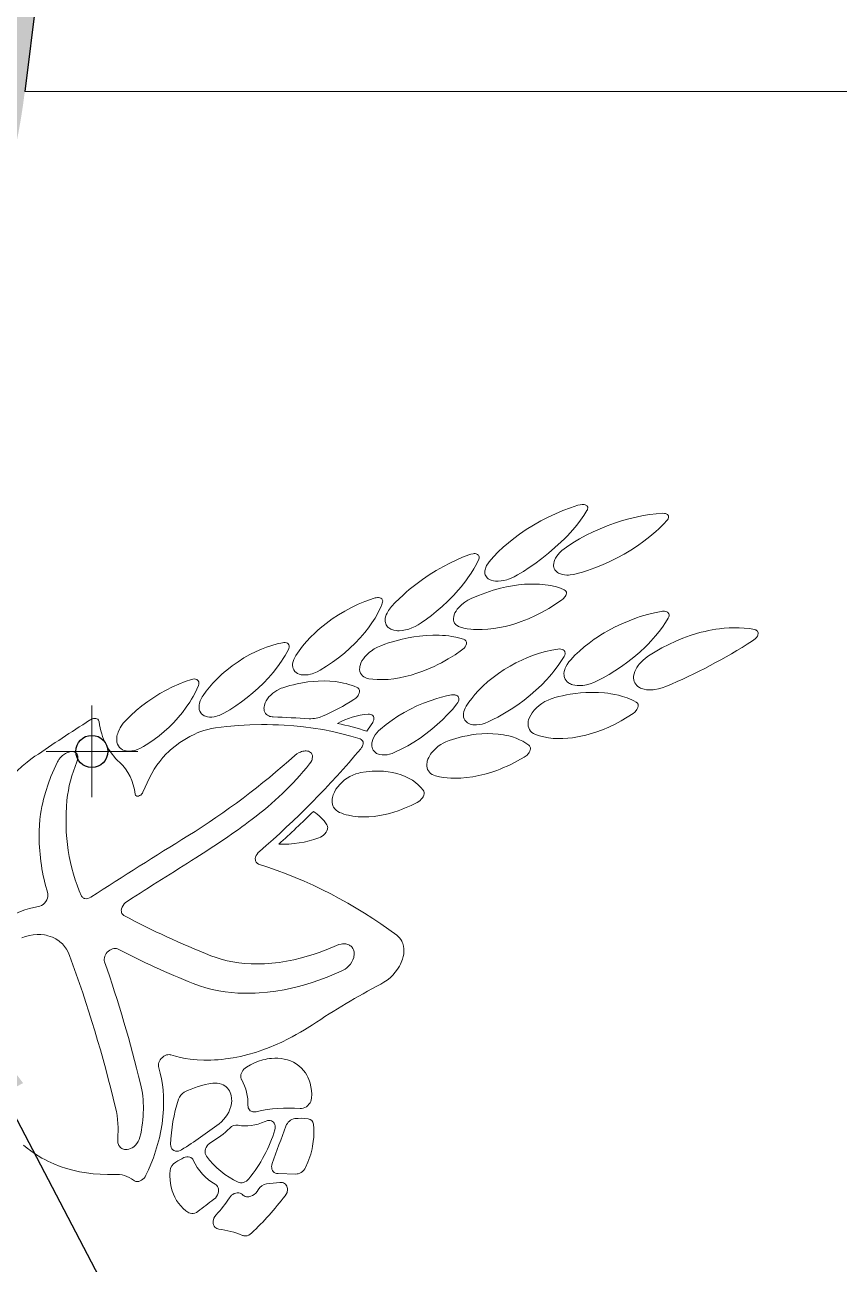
# Model space of a CAD drawing. Extents: x -180 to 858, y -94 to 522.
# Drawn here: x 293.26 to 311.02, y 191.28 to 218.33 of the extents above; entities that cross this region are included whole.
import ezdxf

# ---------------------------------------------------------------- set-up
doc = ezdxf.new("R2010")
doc.units = 0
doc.header["$LTSCALE"] = 7
doc.header["$MEASUREMENT"] = 0
doc.linetypes.add('CENTER2', pattern=[1.125, 0.75, -0.125, 0.125, -0.125])
doc.layers.get('0').update_dxf_attribs({"linetype": 'CONTINUOUS', "lineweight": 15})
for name, color, linetype, lineweight in [('1', 1, 'CENTER2', 15), ('3', 3, 'CONTINUOUS', 30), ('8', 250, 'CONTINUOUS', 15)]:
    doc.layers.add(name, color=color, linetype=linetype, lineweight=lineweight)
doc.styles.add('ITALICT', font='ITALICT.shx', dxfattribs={"width": 0.8, "height": 3})
doc.dimstyles.get("Standard").update_dxf_attribs({"dimtxt": 3, "dimasz": 3, "dimexe": 0.5, "dimexo": 0.5, "dimgap": 0.8, "dimtad": 1, "dimdsep": 46, "dimtxsty": 'ITALICT', "dimcen": 0.09, "dimazin": 2, "dimtfac": 1, "dimtmove": 0, "dimatfit": 3, "dimfxl": 1, "dimtolj": 1, "dimtzin": 0, "dimarcsym": 0})

msp = doc.modelspace()

# ---------------------------------------------------------------- hatches: boundary and pattern name
at = {"layer": '8'}
h = msp.add_hatch(dxfattribs=at)
h.set_pattern_fill('DOTS', color=256, scale=15)
edge = h.paths.add_edge_path()
edge.add_arc((200.0873, 158.6719), 80, 0.713621, 5.674838)
edge.add_line((279.6952, 166.5825), (278.8751, 174.8353))
edge.add_arc((338.5811, 180.7683), 60, 180, 185.674838, ccw=False)
edge.add_line((278.5811, 180.7683), (278.5811, 183.2683))
edge.add_arc((313.9889, 183.2683), 35.4078, 134.59211, 180, ccw=False)
edge.add_arc((279.1615, 218.5951), 14.2, 314.59211, 353.01513)
edge.add_line((293.2561, 216.8683), (299.9455, 271.4683))
edge.add_line((299.9455, 271.4683), (290.5106, 271.4683))
edge.add_arc((290.5106, 268.4683), 3, -6.98487, 90, ccw=False)
edge.add_line((293.4884, 268.1034), (287.3006, 217.5979))
edge.add_arc((279.1615, 218.5951), 8.2, 314.59211, 353.01513, ccw=False)
edge.add_arc((313.9889, 183.2683), 41.4078, 134.59211, 180)
edge.add_line((272.5811, 183.2683), (272.5811, 180.7683))
edge.add_arc((338.5811, 180.7683), 66, 180, 185.674838)
edge.add_line((272.9045, 174.242), (273.7246, 165.9892))
edge.add_arc((200.0873, 158.6719), 74, 0.713621, 5.674838, ccw=False)
edge.add_line((274.0815, 159.5935), (275.1792, 71.4672))
edge.add_arc((251.1811, 71.1683), 24, -7.18144, 0.71362, ccw=False)
edge.add_line((274.9928, 68.168), (272.8635, 51.2687))
edge.add_arc((308.5811, 46.7683), 36, 172.81856, 180)
edge.add_line((272.5811, 46.7683), (272.5811, 28.5536))
edge.add_line((272.5811, 28.5536), (277.283, 31.2683))
edge.add_arc((279.8811, 32.7683), 3, 102.61589, 210.00002, ccw=False)
edge.add_arc((317.6926, 42.7683), 39.1115, 180, 190.41795, ccw=False)
edge.add_line((278.5811, 42.7683), (278.5811, 46.7683))
edge.add_arc((308.5811, 46.7683), 30, 172.81856, 180, ccw=False)
edge.add_line((278.8164, 50.5186), (280.9457, 67.4179))
edge.add_arc((251.1811, 71.1683), 30, 352.81856, 360.71362)
edge.add_line((281.1787, 71.5419), (280.955, 89.5054))
edge.add_spline(control_points=[(280.955, 89.5054), (280.6085, 89.5489), (280.19, 89.6158), (279.7098, 89.5857), (279.4541, 89.5699)], knot_values=[1.1087943, 1.1087943, 1.1087943, 1.1087943, 1.6597334, 2.3260541, 2.3260541, 2.3260541, 2.3260541], degree=3, periodic=0)
edge.add_spline(control_points=[(279.4541, 89.5699), (278.933, 89.5377), (277.6799, 89.4633), (278.3579, 92.4753), (278.1687, 93.9777), (277.9127, 96.1116), (278.7934, 95.8714), (279.3774, 95.7298)], knot_values=[2.3260541, 2.3260541, 2.3260541, 2.3260541, 3.683983, 5.7897386, 8.8975835, 9.6671171, 11.0684498, 11.0684498, 11.0684498, 11.0684498], degree=3, periodic=0)
edge.add_spline(control_points=[(279.3774, 95.7298), (279.5328, 95.6921), (280.0877, 95.5619), (280.5627, 95.5572), (280.8792, 95.5924)], knot_values=[11.0684498, 11.0684498, 11.0684498, 11.0684498, 11.4413632, 12.3908823, 12.3908823, 12.3908823, 12.3908823], degree=3, periodic=0)
edge.add_line((280.8792, 95.5924), (280.0811, 159.6683))
h.paths.add_polyline_path([(276.0225, 115.5977), (279.2365, 115.6377), (279.1805, 120.1374), (275.9665, 120.0973)], flags=24)
h.paths.add_polyline_path([(297.9797, 259.8292), (299.0183, 269.5021), (294.544, 269.9825), (293.5054, 260.3096)], flags=24)
h.paths.add_polyline_path([(277.3374, 33.6102), (277.3374, 42.9959), (272.8374, 42.9959), (272.8374, 33.6102)], flags=25)

# ---------------------------------------------------------------- linework, layer by layer
at = {"layer": '1'}
for p, q in [((294.7188, 203.4683), (294.7188, 201.4683)), ((293.7188, 202.4683), (295.7188, 202.4683))]:
    msp.add_line(p, q, dxfattribs=at)
at = {"layer": '3'}
msp.add_line((300.6561, 277.2683), (293.2561, 216.8683), dxfattribs=at)
msp.add_circle((294.7188, 202.4683), 0.35, dxfattribs=at)
at = {"layer": '8'}
for p, q in [((313.2561, 216.8683), (293.2561, 216.8683)), ((295.8324, 201.5757), (295.9769, 201.8948)), ((299.1704, 193.2439), (298.7781, 193.2525))]:
    msp.add_line(p, q, dxfattribs=at)
for points in [[(303.3835, 206.6042), (303.479, 206.715), (303.5811, 206.8221), (303.6891, 206.9252), (303.8023, 207.0242), (303.9201, 207.1189), (304.042, 207.2092), (304.1169, 207.2613), (304.193, 207.3118), (304.3483, 207.4079), (304.5074, 207.4976), (304.6697, 207.5809), (304.8294, 207.6552), (304.9912, 207.7234), (305.1546, 207.7854), (305.3189, 207.8408)], [(305.3189, 207.8408), (305.3646, 207.8524), (305.4106, 207.8578), (305.434, 207.8578), (305.4562, 207.8555), (305.4751, 207.8512), (305.4923, 207.8447), (305.5103, 207.8335), (305.524, 207.8184), (305.532, 207.8001), (305.5338, 207.7877), (305.5334, 207.7746), (305.5304, 207.7597), (305.5249, 207.7446), (305.5158, 207.7271)], [(305.5158, 207.7271), (305.4475, 207.62), (305.373, 207.5141), (305.2925, 207.4098), (305.2067, 207.3071), (305.1484, 207.2415), (305.0882, 207.1768), (305.0227, 207.1094), (304.9553, 207.043), (304.819, 206.9168), (304.6766, 206.7949), (304.5288, 206.6773), (304.376, 206.5644), (304.2539, 206.4797), (304.1292, 206.398), (304.0023, 206.3194)], [(305.0697, 206.929), (305.2102, 207.0203), (305.3545, 207.106), (305.5019, 207.1861), (305.6519, 207.2605), (305.8044, 207.3291), (305.9586, 207.3918), (306.1144, 207.4487), (306.2712, 207.4996), (306.4289, 207.5443), (306.5871, 207.5826), (306.7455, 207.6145), (306.8865, 207.6371), (307.0269, 207.6541), (307.1664, 207.6651)], [(307.2539, 207.4995), (307.1984, 207.4403), (307.1408, 207.3821), (307.0808, 207.3247), (307.0191, 207.2684), (306.8909, 207.1596), (306.7566, 207.0555), (306.617, 206.9563), (306.4727, 206.8622), (306.3241, 206.7735), (306.1719, 206.6902), (306.0145, 206.6118), (305.8541, 206.5396), (305.6913, 206.4738), (305.5266, 206.4151), (305.4157, 206.3798), (305.3045, 206.348)], [(307.1664, 207.6651), (307.2069, 207.6642), (307.2264, 207.661), (307.2447, 207.6558), (307.2611, 207.6485), (307.2749, 207.6388), (307.2832, 207.6305), (307.2897, 207.6208), (307.2943, 207.6103), (307.2969, 207.599), (307.2975, 207.5868), (307.2959, 207.574), (307.2871, 207.5479), (307.2724, 207.5225), (307.2539, 207.4995)], [(301.2546, 205.6295), (301.335, 205.7158), (301.4186, 205.7998), (301.5052, 205.8816), (301.572, 205.9413), (301.6402, 205.9996), (301.7809, 206.1122), (301.9263, 206.219), (302.0761, 206.3199), (302.2295, 206.4149), (302.3862, 206.5039), (302.5225, 206.5752), (302.6608, 206.642), (302.8006, 206.7043), (302.9414, 206.7618)], [(302.9414, 206.7618), (302.9868, 206.7764), (303.0327, 206.7843), (303.0559, 206.7855), (303.0782, 206.7844), (303.0976, 206.7812), (303.1156, 206.7757), (303.1283, 206.7696), (303.1397, 206.7619), (303.1524, 206.749), (303.1612, 206.7338), (303.1657, 206.7168), (303.1663, 206.7034), (303.1647, 206.6894), (303.1557, 206.661)], [(305.3045, 206.348), (305.2282, 206.3308), (305.1521, 206.3205), (305.1146, 206.3182), (305.0776, 206.318), (305.0295, 206.3212), (304.9835, 206.3286), (304.9402, 206.3406), (304.8965, 206.3594), (304.8767, 206.371), (304.8584, 206.3842), (304.8344, 206.4068), (304.8149, 206.4325), (304.8003, 206.4612), (304.791, 206.4923), (304.788, 206.5119), (304.7869, 206.532), (304.7904, 206.5733), (304.8008, 206.6155), (304.8175, 206.6576), (304.8308, 206.6837), (304.8461, 206.7094), (304.8819, 206.7593), (304.9235, 206.8068), (304.9699, 206.8515), (305.0183, 206.8917), (305.0697, 206.929)], [(303.1557, 206.661), (303.1065, 206.5584), (303.0507, 206.4564), (302.9889, 206.3552), (302.9215, 206.2552), (302.8745, 206.1904), (302.8254, 206.1262), (302.7726, 206.0607), (302.7177, 205.9959), (302.6045, 205.8712), (302.4848, 205.7502), (302.3592, 205.6333), (302.2282, 205.5206), (302.1223, 205.4354), (302.0137, 205.3531), (301.9026, 205.2737)], [(304.0023, 206.3194), (303.9258, 206.2777), (303.8464, 206.2427), (303.8059, 206.2279), (303.7652, 206.2151), (303.7038, 206.1997), (303.6426, 206.1893), (303.5825, 206.1844), (303.5243, 206.1855), (303.4754, 206.192), (303.4297, 206.204), (303.4083, 206.2121), (303.3882, 206.2218), (303.3636, 206.2371), (303.3418, 206.2551), (303.3234, 206.2757), (303.3095, 206.297), (303.2991, 206.3201), (303.2922, 206.3449), (303.2893, 206.3644), (303.2885, 206.3845), (303.2899, 206.4077), (303.2937, 206.4314), (303.3001, 206.4561), (303.3088, 206.4809), (303.3286, 206.5233), (303.3537, 206.5644), (303.3835, 206.6042)], [(302.9922, 205.8045), (303.1504, 205.8725), (303.3105, 205.933), (303.4719, 205.9857), (303.553, 206.0091), (303.6341, 206.0304), (303.7641, 206.0602), (303.894, 206.0845), (304.0233, 206.103), (304.1518, 206.1156), (304.279, 206.122), (304.4115, 206.1216), (304.4779, 206.1185), (304.5437, 206.1134), (304.6064, 206.1065), (304.6682, 206.0975), (304.7607, 206.0799), (304.8504, 206.0572), (304.937, 206.0293), (305.0198, 205.9962)], [(305.0198, 205.9962), (305.0409, 205.9835), (305.0572, 205.9658), (305.0667, 205.9444), (305.0689, 205.9202), (305.0641, 205.8942), (305.0534, 205.8682), (305.0423, 205.8496), (305.0292, 205.8318), (305.0121, 205.8126), (304.993, 205.7946), (304.9666, 205.7738)], [(299.1678, 204.5626), (299.2387, 204.666), (299.3158, 204.7667), (299.3985, 204.8646), (299.4864, 204.9592), (299.5788, 205.0504), (299.6387, 205.1055), (299.7002, 205.1592), (299.7631, 205.2114), (299.8274, 205.2622), (299.9594, 205.3588), (300.0957, 205.4488), (300.2362, 205.5326), (300.3802, 205.6095), (300.5267, 205.6793), (300.675, 205.7417), (300.7733, 205.7786), (300.872, 205.8121)], [(301.0533, 205.7016), (301.032, 205.6472), (301.0084, 205.593), (300.9553, 205.4848), (300.8946, 205.3776), (300.827, 205.2718), (300.7531, 205.1678), (300.6734, 205.066), (300.6231, 205.006), (300.571, 204.947), (300.4618, 204.832), (300.3466, 204.7212), (300.2259, 204.6149), (300.1001, 204.5134), (299.9698, 204.417), (299.8358, 204.3262), (299.6986, 204.2415)], [(300.872, 205.8121), (300.8968, 205.819), (300.9217, 205.8237), (300.9455, 205.8259), (300.9684, 205.8256), (300.9959, 205.8211), (301.0208, 205.8113), (301.0409, 205.7964), (301.0484, 205.7874), (301.0585, 205.7659), (301.0609, 205.7539), (301.0603, 205.7282), (301.0533, 205.7016)], [(301.9026, 205.2737), (301.8376, 205.2321), (301.7699, 205.1955), (301.7002, 205.1641), (301.6293, 205.1386), (301.5579, 205.1193), (301.4869, 205.107), (301.4194, 205.1023), (301.3864, 205.1028), (301.3543, 205.1054), (301.3045, 205.1142), (301.2583, 205.1288), (301.2362, 205.1388), (301.2155, 205.1505), (301.1977, 205.1627), (301.1813, 205.1764), (301.167, 205.1909), (301.1544, 205.2067), (301.1402, 205.2295), (301.1291, 205.2541), (301.1213, 205.2804), (301.1177, 205.301), (301.1159, 205.3223), (301.118, 205.3664), (301.1255, 205.4059), (301.1381, 205.4458), (301.1553, 205.4856), (301.1709, 205.5152), (301.1886, 205.5443), (301.2296, 205.6004), (301.2546, 205.6295)], [(302.755, 205.18), (302.7163, 205.1941), (302.6818, 205.2135), (302.6526, 205.2381), (302.6402, 205.2523), (302.6296, 205.2677), (302.6207, 205.2841), (302.6137, 205.3015), (302.6057, 205.336), (302.6043, 205.3729), (302.6093, 205.4118), (302.6205, 205.4512), (302.638, 205.4923), (302.6608, 205.5326), (302.688, 205.5715), (302.7109, 205.5996), (302.7358, 205.6266), (302.7901, 205.6773), (302.8534, 205.7257), (302.9212, 205.7683), (302.9922, 205.8045)], [(304.9666, 205.7738), (304.829, 205.6791), (304.6866, 205.5905), (304.5403, 205.5083), (304.3904, 205.4327), (304.2378, 205.3642), (304.1605, 205.3328), (304.0828, 205.3033), (303.9655, 205.2628), (303.8475, 205.227), (303.7292, 205.1962), (303.6109, 205.1706), (303.4822, 205.1489), (303.3545, 205.1342), (303.2282, 205.1268), (303.1649, 205.1261), (303.1023, 205.1274), (303.0424, 205.1307), (302.9834, 205.136), (302.9051, 205.1467), (302.8288, 205.1612), (302.755, 205.18)], [(305.1609, 204.4694), (305.2546, 204.5664), (305.3534, 204.6595), (305.4568, 204.7487), (305.5644, 204.8338), (305.6758, 204.9148), (305.7466, 204.963), (305.8188, 205.0095), (305.8928, 205.0549), (305.9679, 205.0985), (306.12, 205.1801), (306.2754, 205.2546), (306.4337, 205.3219), (306.5945, 205.3819), (306.6765, 205.4093), (306.7589, 205.4348), (306.8398, 205.4577), (306.9208, 205.4785), (307.0288, 205.5031), (307.1369, 205.524)], [(307.2881, 205.3781), (307.2278, 205.2786), (307.1617, 205.1807), (307.0902, 205.0846), (307.0139, 204.9903), (306.962, 204.9303), (306.9084, 204.8712), (306.8497, 204.8097), (306.7893, 204.7493), (306.6669, 204.6351), (306.5387, 204.5254), (306.4052, 204.4204), (306.2668, 204.3204), (306.1241, 204.2255), (305.9979, 204.1481), (305.869, 204.0748), (305.7378, 204.006)], [(307.1369, 205.524), (307.1622, 205.5274), (307.1874, 205.5285), (307.2108, 205.5272), (307.233, 205.5233), (307.2594, 205.514), (307.2712, 205.5073), (307.2816, 205.4994), (307.2906, 205.4902), (307.2976, 205.4798), (307.3027, 205.4684), (307.3059, 205.456), (307.3071, 205.443), (307.3064, 205.4297), (307.2998, 205.403), (307.2881, 205.3781)], [(306.8595, 204.5524), (307.0021, 204.6431), (307.1489, 204.7274), (307.2992, 204.805), (307.4527, 204.8759), (307.6087, 204.9399), (307.7668, 204.9967), (307.9266, 205.0461), (308.0084, 205.0683), (308.0905, 205.0885), (308.1698, 205.1059), (308.2492, 205.1214), (308.3276, 205.1347), (308.406, 205.146), (308.5104, 205.1577), (308.6144, 205.1654), (308.7177, 205.1691), (308.8329, 205.1681), (308.9465, 205.1615), (309.058, 205.1488), (309.167, 205.1297)], [(309.167, 205.1297), (309.1832, 205.1254), (309.1986, 205.1193), (309.2171, 205.1081), (309.232, 205.0938), (309.2422, 205.0769), (309.2476, 205.0582), (309.2483, 205.0379), (309.2446, 205.017), (309.2392, 205.0008), (309.2318, 204.9849), (309.2121, 204.9548), (309.1874, 204.927), (309.1585, 204.9015), (309.1266, 204.8789)], [(297.1453, 203.6912), (297.2112, 203.7819), (297.2815, 203.8702), (297.3562, 203.9559), (297.4348, 204.0389), (297.4886, 204.092), (297.544, 204.1438), (297.6018, 204.1951), (297.661, 204.2449), (297.7818, 204.3389), (297.9069, 204.4265), (298.0356, 204.5073), (298.1671, 204.581), (298.3011, 204.6475), (298.4146, 204.6973), (298.5292, 204.7416), (298.6444, 204.7803), (298.7597, 204.8131), (298.8747, 204.8398)], [(298.8747, 204.8398), (298.905, 204.844), (298.9342, 204.8438), (298.9611, 204.8386), (298.9836, 204.8288), (299.0021, 204.8137), (299.015, 204.7941), (299.0216, 204.7708), (299.0215, 204.7446), (299.0152, 204.7172), (299.0036, 204.6902)], [(301.0206, 204.7753), (301.1051, 204.806), (301.19, 204.8346), (301.2741, 204.8609), (301.3583, 204.8851), (301.4858, 204.9177), (301.6133, 204.9455), (301.7405, 204.9683), (301.8674, 204.986), (302.0114, 204.9995), (302.154, 205.0059), (302.2946, 205.0048), (302.3644, 205.0012), (302.4333, 204.9957), (302.5008, 204.9882), (302.5673, 204.9787), (302.655, 204.9626), (302.7408, 204.9427), (302.8243, 204.9188)], [(302.8243, 204.9188), (302.8496, 204.9073), (302.8608, 204.8992), (302.8703, 204.8895), (302.8778, 204.879), (302.8834, 204.8675), (302.8869, 204.8548), (302.8885, 204.8413), (302.888, 204.8272), (302.8856, 204.8128), (302.875, 204.7821), (302.8582, 204.7525), (302.8366, 204.7249), (302.8105, 204.6988), (302.7813, 204.6754)], [(299.0036, 204.6902), (298.9693, 204.6265), (298.9329, 204.5632), (298.8935, 204.4993), (298.8521, 204.4358), (298.7643, 204.312), (298.6692, 204.1911), (298.5677, 204.0735), (298.4603, 203.9597), (298.3476, 203.85), (298.2301, 203.7447), (298.1083, 203.6442), (297.985, 203.5505), (297.8581, 203.4619), (297.7284, 203.3788), (297.5963, 203.3018)], [(299.6986, 204.2415), (299.6298, 204.2049), (299.5588, 204.1753), (299.5229, 204.1633), (299.4868, 204.1534), (299.4331, 204.1426), (299.3802, 204.137), (299.329, 204.1371), (299.2802, 204.1432), (299.2404, 204.1538), (299.2039, 204.1694), (299.1716, 204.1901), (299.1443, 204.2156), (299.1226, 204.2458), (299.1086, 204.276), (299.0998, 204.3088), (299.0961, 204.3439), (299.0976, 204.3807), (299.1062, 204.4275), (299.1217, 204.4745), (299.1422, 204.5191), (299.1678, 204.5626)], [(300.7598, 204.0546), (300.7337, 204.0598), (300.7085, 204.0669), (300.6767, 204.0796), (300.6478, 204.0958), (300.6223, 204.1154), (300.5962, 204.1442), (300.5764, 204.1774), (300.5637, 204.2145), (300.558, 204.2546), (300.5594, 204.2968), (300.5631, 204.3209), (300.5688, 204.3452), (300.5857, 204.3941), (300.6095, 204.4424), (300.6392, 204.4893), (300.6712, 204.5311), (300.7068, 204.5709), (300.7456, 204.6083), (300.7765, 204.6348), (300.8087, 204.6598), (300.8763, 204.7051), (300.9473, 204.7438), (301.0206, 204.7753)], [(302.7813, 204.6754), (302.6389, 204.5777), (302.492, 204.4864), (302.4166, 204.4431), (302.3402, 204.4015), (302.2641, 204.3623), (302.1873, 204.325), (302.0622, 204.269), (301.9357, 204.2182), (301.8082, 204.1729), (301.6801, 204.1334), (301.5517, 204.1), (301.4273, 204.0738), (301.3032, 204.054), (301.18, 204.0409), (301.0586, 204.0349), (300.9395, 204.0364), (300.8485, 204.043), (300.7598, 204.0546)], [(302.8823, 203.4529), (302.9408, 203.5404), (303.0042, 203.6258), (303.0722, 203.7089), (303.1446, 203.7894), (303.1949, 203.8417), (303.2469, 203.8927), (303.3555, 203.991), (303.4695, 204.084), (303.5883, 204.1716), (303.7113, 204.2535), (303.8378, 204.3296), (303.9676, 204.3997), (304.0937, 204.4609), (304.222, 204.5163), (304.3519, 204.5659), (304.4831, 204.6094), (304.6152, 204.6466), (304.7478, 204.6772), (304.8805, 204.7009)], [(305.0179, 204.5429), (304.9641, 204.4548), (304.9061, 204.3679), (304.8442, 204.2823), (304.7965, 204.2205), (304.7469, 204.1596), (304.6931, 204.0966), (304.6374, 204.0346), (304.5235, 203.9166), (304.4035, 203.8027), (304.2779, 203.6933), (304.1473, 203.5887), (304.009, 203.487), (303.8665, 203.3909), (303.7199, 203.3004), (303.5697, 203.216), (303.4662, 203.1625), (303.3615, 203.112)], [(304.8805, 204.7009), (304.9128, 204.7039), (304.9444, 204.7025), (304.9736, 204.6963), (304.9983, 204.6852), (305.0187, 204.6686), (305.0266, 204.6585), (305.0327, 204.6474), (305.0368, 204.6355), (305.039, 204.6229), (305.038, 204.5961), (305.0304, 204.5687), (305.0179, 204.5429)], [(307.2367, 203.8869), (307.1587, 203.8577), (307.0791, 203.8349), (306.9986, 203.8192), (306.9583, 203.8142), (306.9184, 203.8114), (306.8658, 203.8111), (306.8146, 203.8151), (306.7652, 203.8236), (306.736, 203.8313), (306.7079, 203.8408), (306.6828, 203.8514), (306.659, 203.8638), (306.6289, 203.8837), (306.6021, 203.9067), (306.5792, 203.9328), (306.5601, 203.9624), (306.5457, 203.9945), (306.5363, 204.0286), (306.5318, 204.0644), (306.5315, 204.0888), (306.5332, 204.1137), (306.5427, 204.164), (306.5594, 204.2142), (306.5793, 204.2576), (306.6037, 204.3), (306.6319, 204.3411), (306.6552, 204.3709), (306.6804, 204.3999), (306.7353, 204.455), (306.7953, 204.5059), (306.8595, 204.5524)], [(305.7378, 204.006), (305.6635, 203.9722), (305.5871, 203.9444), (305.5092, 203.9233), (305.4685, 203.9152), (305.4278, 203.9093), (305.3906, 203.9058), (305.3538, 203.9044), (305.3036, 203.906), (305.255, 203.912), (305.2087, 203.9227), (305.1823, 203.9314), (305.1572, 203.942), (305.1352, 203.9534), (305.1146, 203.9665), (305.0857, 203.9898), (305.0611, 204.0168), (305.0414, 204.0471), (305.0269, 204.0803), (305.021, 204.1011), (305.017, 204.1226), (305.0147, 204.1673), (305.0196, 204.2132), (305.0313, 204.2594), (305.0412, 204.2869), (305.0533, 204.3144), (305.0832, 204.3685), (305.1195, 204.4204), (305.1609, 204.4694)], [(295.4568, 203.142), (295.57, 203.2544), (295.6881, 203.3615), (295.8108, 203.4631), (295.9374, 203.5587), (296.0674, 203.6482), (296.2005, 203.7312), (296.336, 203.8074), (296.4736, 203.8767), (296.6127, 203.9387), (296.7528, 203.9932), (296.8935, 204.04)], [(296.8935, 204.04), (296.9239, 204.0471), (296.9536, 204.0496), (296.9813, 204.047), (297.005, 204.0394), (297.0253, 204.0264), (297.0405, 204.0086), (297.0498, 203.9866), (297.0528, 203.9611), (297.0497, 203.9337), (297.0412, 203.9061)], [(298.8828, 203.8592), (299.0382, 203.905), (299.1161, 203.9249), (299.1939, 203.9427), (299.3106, 203.9655), (299.4267, 203.9834), (299.5423, 203.9964), (299.657, 204.0042), (299.7829, 204.0067), (299.9068, 204.0025), (300.0283, 203.9913), (300.1469, 203.973), (300.2055, 203.961), (300.2632, 203.947), (300.3187, 203.9315), (300.3732, 203.9142), (300.44, 203.8897), (300.5048, 203.8623)], [(297.0412, 203.9061), (297.0071, 203.8254), (296.9687, 203.745), (296.9264, 203.6651), (296.8924, 203.6057), (296.8562, 203.5467), (296.7785, 203.4306), (296.6938, 203.3173), (296.6028, 203.2074), (296.5061, 203.1013), (296.4043, 202.9994), (296.2979, 202.9022), (296.1892, 202.8115), (296.0768, 202.7259), (295.9613, 202.646), (295.8434, 202.5723)], [(298.6757, 203.2209), (298.65, 203.223), (298.6252, 203.2271), (298.6016, 203.2333), (298.5793, 203.2417), (298.552, 203.2562), (298.528, 203.2744), (298.5078, 203.2963), (298.4903, 203.3248), (298.4786, 203.3569), (298.4729, 203.3923), (298.4723, 203.4137), (298.4736, 203.4355), (298.4818, 203.4798), (298.4978, 203.5262), (298.5202, 203.5717), (298.5483, 203.6159), (298.5813, 203.6581), (298.6197, 203.6989), (298.6617, 203.7366), (298.7068, 203.7708), (298.7541, 203.8012), (298.8176, 203.834), (298.8501, 203.8476), (298.8828, 203.8592)], [(300.5048, 203.8623), (300.5171, 203.8557), (300.5281, 203.8474), (300.5405, 203.8339), (300.5497, 203.818), (300.5551, 203.8005), (300.5568, 203.7861), (300.5564, 203.771), (300.5498, 203.7396), (300.5365, 203.7087), (300.5237, 203.6876), (300.5086, 203.6674), (300.4914, 203.6481), (300.4724, 203.6301), (300.4308, 203.5986)], [(301.0161, 202.9549), (301.1379, 203.054), (301.2643, 203.1474), (301.3949, 203.2349), (301.5291, 203.3162), (301.6666, 203.3911), (301.8067, 203.4596), (301.949, 203.5212), (302.0932, 203.5759), (302.2387, 203.6233), (302.3461, 203.6534), (302.4538, 203.6793), (302.5614, 203.7009)], [(302.5614, 203.7009), (302.5979, 203.7047), (302.6331, 203.7027), (302.6496, 203.6992), (302.665, 203.694), (302.6785, 203.6872), (302.6908, 203.6787), (302.7046, 203.6646), (302.7148, 203.648), (302.7207, 203.6297), (302.7224, 203.6156), (302.7221, 203.6009), (302.7194, 203.5835), (302.7144, 203.5659), (302.6996, 203.5336), (302.6797, 203.5041)], [(304.8155, 203.6429), (304.9002, 203.6641), (304.9851, 203.6833), (305.0689, 203.7002), (305.1528, 203.715), (305.2654, 203.7315), (305.3777, 203.744), (305.4896, 203.7525), (305.6286, 203.7571), (305.766, 203.7547), (305.9013, 203.7452), (305.9681, 203.7377), (306.034, 203.7282), (306.1207, 203.7125), (306.2057, 203.6932), (306.2889, 203.6703), (306.3922, 203.6355), (306.4916, 203.5943), (306.5396, 203.5713), (306.5863, 203.5468)], [(297.5963, 203.3018), (297.5272, 203.2677), (297.4917, 203.2535), (297.4561, 203.2415), (297.4207, 203.2318), (297.3857, 203.2244), (297.3358, 203.2183), (297.2871, 203.2177), (297.2405, 203.223), (297.1974, 203.2344), (297.1657, 203.2481), (297.1372, 203.2659), (297.1123, 203.2877), (297.0914, 203.3133), (297.0726, 203.3479), (297.0605, 203.3865), (297.0552, 203.4292), (297.0569, 203.4744), (297.0655, 203.5217), (297.0805, 203.5695), (297.093, 203.5996), (297.1077, 203.6295), (297.1255, 203.6607), (297.1453, 203.6912)], [(302.6797, 203.5041), (302.582, 203.3855), (302.4777, 203.2705), (302.3674, 203.1594), (302.2516, 203.0526), (302.1308, 202.9503), (302.0055, 202.8529), (301.8761, 202.7605), (301.743, 202.6737), (301.6065, 202.5925), (301.4673, 202.5174), (301.3255, 202.4487)], [(303.3615, 203.112), (303.2974, 203.0857), (303.2317, 203.0655), (303.1657, 203.0522), (303.1092, 203.047), (303.0541, 203.0481), (303.0274, 203.0512), (303.0014, 203.056), (302.9684, 203.0654), (302.9375, 203.0782), (302.9093, 203.0944), (302.8796, 203.1184), (302.8553, 203.147), (302.8371, 203.1797), (302.8255, 203.2157), (302.8206, 203.2542), (302.8222, 203.2944), (302.8301, 203.3362), (302.8438, 203.3778), (302.8611, 203.4158), (302.8823, 203.4529)], [(304.3908, 202.8399), (304.352, 202.8585), (304.3171, 202.8822), (304.2871, 202.9107), (304.2632, 202.9434), (304.2459, 202.9795), (304.235, 203.0186), (304.2306, 203.06), (304.2326, 203.1026), (304.2368, 203.1293), (304.2433, 203.1561), (304.2622, 203.2095), (304.2884, 203.2618), (304.3206, 203.3122), (304.3424, 203.3411), (304.3658, 203.3691), (304.4175, 203.4223), (304.4742, 203.4713), (304.5353, 203.5156), (304.5999, 203.5551), (304.6672, 203.5894), (304.7366, 203.6181), (304.7759, 203.6315), (304.8155, 203.6429)], [(306.5863, 203.5468), (306.5979, 203.5394), (306.6082, 203.5305), (306.617, 203.5203), (306.6241, 203.5088), (306.6293, 203.4965), (306.6325, 203.4835), (306.6338, 203.4699), (306.6331, 203.4558), (306.6267, 203.4271), (306.6145, 203.3991), (306.6031, 203.3802), (306.5896, 203.3621), (306.5575, 203.3283), (306.5207, 203.299)], [(294.6681, 203.1478), (294.6894, 203.1603), (294.7113, 203.1707), (294.7328, 203.1786), (294.7541, 203.1841), (294.7807, 203.1873), (294.8059, 203.1858), (294.8286, 203.1796), (294.8474, 203.1687), (294.8624, 203.1533), (294.8727, 203.1341), (294.8777, 203.1134)], [(300.7417, 203.2818), (300.7712, 203.2815), (300.799, 203.2765), (300.8238, 203.2665), (300.8437, 203.2519), (300.8586, 203.2323), (300.8676, 203.2091), (300.8701, 203.183), (300.8663, 203.1554), (300.857, 203.1277), (300.8432, 203.1009)], [(306.5207, 203.299), (306.394, 203.2153), (306.2633, 203.1372), (306.1292, 203.065), (305.9919, 202.999), (305.8519, 202.9396), (305.7098, 202.8872), (305.5661, 202.8423), (305.4938, 202.8228), (305.4214, 202.8054), (305.3125, 202.7832), (305.2038, 202.7661), (305.0956, 202.7543), (304.9881, 202.748), (304.8825, 202.7475), (304.7785, 202.7529), (304.6767, 202.7647), (304.5777, 202.783), (304.4822, 202.8079), (304.4359, 202.823), (304.3908, 202.8399)], [(295.8434, 202.5723), (295.7809, 202.5387), (295.717, 202.5116), (295.6528, 202.4914), (295.6208, 202.4841), (295.5892, 202.4789), (295.5478, 202.4751), (295.5075, 202.4753), (295.4688, 202.4795), (295.4258, 202.4899), (295.3862, 202.5061), (295.3509, 202.5283), (295.3206, 202.5561), (295.2964, 202.5887), (295.2781, 202.6257), (295.2661, 202.6667), (295.2604, 202.711), (295.26, 202.7393), (295.2619, 202.7683), (295.2661, 202.7981), (295.2725, 202.8282), (295.2813, 202.8594), (295.2922, 202.8907), (295.3199, 202.9527), (295.3382, 202.9861), (295.3584, 203.019), (295.4045, 203.0824), (295.4568, 203.142)], [(295.9769, 201.8948), (296.0229, 201.987), (296.0754, 202.0774), (296.1338, 202.1655), (296.1978, 202.2509), (296.2669, 202.3331), (296.3405, 202.4119), (296.3867, 202.4573), (296.4343, 202.5014), (296.5332, 202.5848), (296.6367, 202.6618), (296.7439, 202.7319), (296.8521, 202.7935), (296.9627, 202.8476), (297.0186, 202.8717), (297.0749, 202.8938), (297.1597, 202.923), (297.2447, 202.9473), (297.3296, 202.9665), (297.4139, 202.9804)], [(297.4139, 202.9804), (297.6653, 203.01), (297.9162, 203.032), (298.1663, 203.0462), (298.4154, 203.0526), (298.5403, 203.0528), (298.6648, 203.0511), (298.7876, 203.0473), (298.9099, 203.0416), (299.1241, 203.0265), (299.3368, 203.0052), (299.5478, 202.9774), (299.7567, 202.9433), (299.9635, 202.9025), (300.1678, 202.8551), (300.3694, 202.8009), (300.5682, 202.74)], [(301.3255, 202.4487), (301.2699, 202.426), (301.2131, 202.4085), (301.156, 202.3966), (301.0998, 202.3911), (301.0473, 202.3923), (300.9973, 202.4003), (300.9734, 202.407), (300.9507, 202.4155), (300.9295, 202.4259), (300.9098, 202.4379), (300.88, 202.4629), (300.8557, 202.4929), (300.8379, 202.5271), (300.829, 202.5551), (300.8239, 202.5847), (300.8226, 202.607), (300.8233, 202.63), (300.8263, 202.6553), (300.8315, 202.6808), (300.8476, 202.7309), (300.8708, 202.7802), (300.9001, 202.8277), (300.9345, 202.8729), (300.9734, 202.9155), (301.0161, 202.9549)], [(300.5682, 202.74), (300.59, 202.7302), (300.6086, 202.7161), (300.6229, 202.6982), (300.6319, 202.6771), (300.6357, 202.6536), (300.6342, 202.6287), (300.63, 202.6094), (300.6232, 202.5901), (300.6136, 202.5701), (300.6019, 202.5507), (300.5835, 202.5261)], [(302.2157, 201.9343), (302.1762, 201.9473), (302.1395, 201.9653), (302.1067, 201.9879), (302.0788, 202.0148), (302.0572, 202.0443), (302.0407, 202.0769), (302.0297, 202.1121), (302.024, 202.1494), (302.0232, 202.1748), (302.0246, 202.2007), (302.0283, 202.2274), (302.0342, 202.2544), (302.0474, 202.2962), (302.0652, 202.3375), (302.087, 202.378), (302.1059, 202.4076), (302.1266, 202.4364), (302.1731, 202.4912), (302.2254, 202.5419), (302.2741, 202.5817), (302.3258, 202.6178), (302.38, 202.65), (302.4361, 202.678), (302.5088, 202.7068)], [(302.5088, 202.7068), (302.6555, 202.7526), (302.7292, 202.7726), (302.8031, 202.7906), (302.9019, 202.8115), (303.0006, 202.8287), (303.0992, 202.842), (303.222, 202.853), (303.3437, 202.8576), (303.4638, 202.8555), (303.582, 202.8464), (303.6975, 202.8301), (303.7541, 202.8191), (303.8097, 202.8063), (303.8908, 202.7835), (303.9696, 202.7563), (304.0457, 202.7246), (304.1186, 202.6884), (304.1841, 202.6502), (304.246, 202.608)], [(292.3293, 200.6775), (292.351, 200.7878), (292.3797, 200.8986), (292.4151, 201.0096), (292.457, 201.1202), (292.5051, 201.2299), (292.5591, 201.3385), (292.5938, 201.4022), (292.6305, 201.4652), (292.6698, 201.5287), (292.7108, 201.5913), (292.7975, 201.7124), (292.8905, 201.8293), (292.9894, 201.9413), (293.0905, 202.0448), (293.1961, 202.1429), (293.3059, 202.235), (293.391, 202.3003), (293.4777, 202.3617)], [(293.9714, 202.2421), (293.9846, 202.2663), (293.9998, 202.2901), (294.0356, 202.3353), (294.0767, 202.3757), (294.1214, 202.4097), (294.1457, 202.4245), (294.1705, 202.4373), (294.1943, 202.4473), (294.2181, 202.4553), (294.2569, 202.4634), (294.2937, 202.4649), (294.3111, 202.463), (294.3275, 202.4592), (294.3507, 202.4501), (294.3709, 202.4367), (294.3876, 202.4196), (294.396, 202.4069), (294.4029, 202.393), (294.4115, 202.3615), (294.4133, 202.327), (294.4112, 202.3053), (294.4069, 202.2831), (294.3921, 202.2383)], [(299.144, 202.3784), (299.1895, 202.4138), (299.2399, 202.4431), (299.2663, 202.455), (299.2929, 202.4648), (299.3195, 202.4722), (299.3457, 202.4773), (299.368, 202.4796), (299.3898, 202.4799), (299.4179, 202.4773), (299.4443, 202.4708), (299.4683, 202.4604), (299.4883, 202.4466), (299.505, 202.4293), (299.5177, 202.4091), (299.5273, 202.38), (299.5299, 202.3477), (299.526, 202.3142), (299.5205, 202.2937), (299.5129, 202.2731), (299.4922, 202.2326), (299.4653, 202.1946)], [(304.246, 202.608), (304.2567, 202.5988), (304.2659, 202.588), (304.2732, 202.5762), (304.2786, 202.5632), (304.2821, 202.5494), (304.2835, 202.5352), (304.2831, 202.5202), (304.2807, 202.5049), (304.2708, 202.4741), (304.2553, 202.4444), (304.2422, 202.4256), (304.2273, 202.4076), (304.209, 202.3888), (304.1891, 202.3714), (304.1478, 202.3426)], [(293.5667, 200.6188), (293.5675, 200.7376), (293.5735, 200.8577), (293.5844, 200.9787), (293.6004, 201.1006), (293.6137, 201.1818), (293.6291, 201.2633), (293.6468, 201.3455), (293.6665, 201.4279), (293.7121, 201.592), (293.7656, 201.7559), (293.8268, 201.9191), (293.8955, 202.0813), (293.9714, 202.2421)], [(304.1478, 202.3426), (304.0022, 202.2601), (303.8533, 202.1844), (303.7768, 202.1488), (303.6994, 202.1151), (303.6236, 202.0842), (303.5472, 202.0553), (303.4172, 202.0109), (303.2863, 201.9725), (303.1549, 201.9405), (303.0235, 201.9152), (302.8925, 201.8968), (302.7624, 201.8858), (302.698, 201.8832), (302.6341, 201.8826), (302.5495, 201.8849), (302.4662, 201.8909), (302.3842, 201.9006), (302.2989, 201.9152), (302.2157, 201.9343)], [(300.1214, 201.1366), (300.0816, 201.157), (300.0461, 201.183), (300.0158, 201.2141), (299.9916, 201.2498), (299.977, 201.281), (299.9665, 201.3147), (299.9602, 201.35), (299.958, 201.3873), (299.9601, 201.4254), (299.9662, 201.4639), (299.9735, 201.4936), (299.9828, 201.5233), (300.0074, 201.582), (300.0401, 201.6407), (300.0794, 201.6968), (300.1244, 201.7498), (300.1743, 201.7992), (300.2283, 201.8446), (300.2859, 201.8855), (300.3466, 201.9217), (300.4097, 201.9527), (300.4745, 201.9778), (300.5401, 201.9967), (300.5775, 202.0045)], [(300.5775, 202.0045), (300.7042, 202.0233), (300.8302, 202.0347), (300.8941, 202.0375), (300.9576, 202.0383), (301.018, 202.037), (301.078, 202.0338), (301.1785, 202.0237), (301.2768, 202.0075), (301.3723, 201.9852), (301.4646, 201.9567), (301.5533, 201.9218), (301.6376, 201.8805), (301.7081, 201.8386), (301.7746, 201.7917), (301.8366, 201.7399), (301.8938, 201.6834), (301.9455, 201.6225)], [(295.6642, 201.5336), (295.6693, 201.5165), (295.6799, 201.5031), (295.6961, 201.4943), (295.7158, 201.4915), (295.7381, 201.4946), (295.7608, 201.503), (295.783, 201.5164), (295.8031, 201.5336), (295.8198, 201.5537), (295.8324, 201.5757)], [(301.9455, 201.6225), (301.9587, 201.5989), (301.9651, 201.5713), (301.9645, 201.5418), (301.9572, 201.5109), (301.9441, 201.4806), (301.926, 201.4517), (301.9031, 201.4237), (301.8767, 201.3984), (301.8474, 201.3759), (301.8155, 201.3565)], [(301.8155, 201.3565), (301.679, 201.2878), (301.54, 201.2264), (301.4696, 201.1985), (301.3988, 201.1726), (301.3039, 201.1412), (301.2085, 201.1136), (301.1128, 201.09), (300.9933, 201.0663), (300.8741, 201.0493), (300.756, 201.0394), (300.6394, 201.0369), (300.5808, 201.0387), (300.5229, 201.0423), (300.4677, 201.0479), (300.4134, 201.0553), (300.3121, 201.0751), (300.2628, 201.0877), (300.2144, 201.1022), (300.1673, 201.1185), (300.1214, 201.1366)], [(299.8452, 200.8657), (299.8523, 200.8524), (299.8574, 200.8378), (299.8604, 200.8222), (299.8614, 200.806), (299.8603, 200.7889), (299.8571, 200.7714), (299.8452, 200.7365), (299.8271, 200.703), (299.8026, 200.6706), (299.7734, 200.6412), (299.7407, 200.6159), (299.7051, 200.5949), (299.6676, 200.5793)], [(298.3742, 200.286), (298.3463, 200.2587), (298.3225, 200.2285), (298.3033, 200.1958), (298.29, 200.1618), (298.2835, 200.1289), (298.2839, 200.0967), (298.2869, 200.0816), (298.2918, 200.0673), (298.3011, 200.0503), (298.3138, 200.0353), (298.3292, 200.0229), (298.3422, 200.0156), (298.3562, 200.0101)], [(293.5515, 199.0817), (293.5868, 199.0911), (293.6219, 199.1078), (293.6549, 199.1304), (293.6859, 199.159), (293.7129, 199.1918), (293.7343, 199.2269), (293.7503, 199.264), (293.7596, 199.3015), (293.7615, 199.3366), (293.7597, 199.3532), (293.7561, 199.3689)], [(294.4931, 199.3118), (294.5035, 199.2941), (294.5169, 199.2792), (294.5281, 199.2707), (294.5406, 199.2639), (294.5542, 199.2588), (294.5687, 199.2554), (294.5995, 199.254), (294.6332, 199.2597), (294.667, 199.2719), (294.6997, 199.2898)], [(295.488, 199.1951), (295.4544, 199.1698), (295.4244, 199.1397), (295.3991, 199.1059), (295.3797, 199.0698), (295.3667, 199.0322), (295.3612, 198.9964), (295.3614, 198.9782), (295.3636, 198.9607), (295.3676, 198.9451), (295.3736, 198.9307), (295.3846, 198.9132), (295.3989, 198.8985), (295.4158, 198.8872)], [(292.3008, 198.3801), (292.3973, 198.4758), (292.4979, 198.5661), (292.6021, 198.6507), (292.7096, 198.7292), (292.8198, 198.8012), (292.9325, 198.8662), (293.0472, 198.9241), (293.1635, 198.9743), (293.2602, 199.0098), (293.3574, 199.0396), (293.4547, 199.0637), (293.5515, 199.0817)], [(294.232, 198.0146), (294.202, 198.0845), (294.166, 198.15), (294.124, 198.2104), (294.0764, 198.2653), (294.0505, 198.2906), (294.0233, 198.3143), (293.995, 198.3365), (293.9654, 198.357), (293.9346, 198.3759), (293.9028, 198.3931), (293.8568, 198.4143), (293.8089, 198.4321), (293.7595, 198.4466), (293.7215, 198.4552), (293.6828, 198.4618), (293.6034, 198.4695), (293.5222, 198.4697), (293.4395, 198.4626), (293.3561, 198.4484), (293.2741, 198.4278), (293.1922, 198.401)], [(301.3673, 198.4571), (301.4002, 198.4294), (301.4297, 198.3984), (301.4554, 198.3643), (301.4771, 198.3274), (301.4892, 198.302), (301.4995, 198.2756), (301.5083, 198.2474), (301.5152, 198.2183), (301.5233, 198.1594), (301.5243, 198.1034), (301.5195, 198.0464), (301.5091, 197.9892), (301.4934, 197.9321), (301.4806, 197.8954), (301.4657, 197.859), (301.4481, 197.8213), (301.4285, 197.7841), (301.3857, 197.715), (301.3365, 197.6491), (301.2816, 197.5869), (301.2217, 197.5291), (301.1573, 197.4761), (301.0888, 197.4284), (301.0171, 197.3866)], [(295.2772, 198.1567), (295.2528, 198.1657), (295.2257, 198.1694), (295.1977, 198.1677), (295.1669, 198.1604), (295.1364, 198.1478), (295.1074, 198.1309), (295.0799, 198.1096), (295.0547, 198.0848), (295.0329, 198.0572), (295.015, 198.028), (295.001, 197.9971), (294.9917, 197.9655), (294.9876, 197.9353), (294.9886, 197.9057), (294.9948, 197.8783)], [(297.3147, 198.01), (297.4265, 197.9686), (297.5415, 197.9327), (297.6665, 197.9005), (297.7944, 197.8743), (297.9249, 197.8543), (298.0576, 197.8402), (298.192, 197.832), (298.3279, 197.8297), (298.4856, 197.834), (298.6447, 197.8457), (298.8048, 197.8646), (298.9655, 197.8904), (299.1266, 197.9229), (299.2876, 197.962), (299.4162, 197.9978), (299.5445, 198.0374), (299.6722, 198.0809), (299.7677, 198.116), (299.8627, 198.153), (300.0514, 198.233)], [(300.0514, 198.233), (300.1026, 198.2522), (300.1556, 198.2647), (300.1831, 198.2681), (300.2103, 198.2695), (300.2354, 198.2687), (300.2599, 198.2659), (300.3008, 198.2559), (300.32, 198.2484), (300.3382, 198.2392), (300.3554, 198.2283), (300.3712, 198.2158), (300.3855, 198.202), (300.3984, 198.1867), (300.4097, 198.1702), (300.4193, 198.1527), (300.4271, 198.1343), (300.433, 198.1152), (300.4376, 198.093), (300.44, 198.07), (300.4404, 198.0459), (300.4386, 198.0216), (300.4348, 197.9968), (300.4289, 197.9721), (300.4117, 197.923), (300.3869, 197.8743), (300.356, 197.8281), (300.3197, 197.7852), (300.2787, 197.7464), (300.2408, 197.717), (300.2005, 197.6913), (300.1585, 197.6698)], [(300.1585, 197.6698), (299.9546, 197.582), (299.8518, 197.541), (299.7485, 197.502), (299.6452, 197.4652), (299.5415, 197.4304), (299.3853, 197.3822), (299.2285, 197.339), (299.0716, 197.301), (298.9145, 197.2682), (298.7315, 197.2369), (298.5491, 197.2132), (298.3677, 197.1973), (298.2775, 197.1925), (298.1877, 197.1896), (298.045, 197.1894), (297.9037, 197.1944), (297.7641, 197.205), (297.6263, 197.2211), (297.4906, 197.2427), (297.3448, 197.2728), (297.202, 197.3098), (297.0628, 197.3534), (296.9275, 197.4038)], [(299.5275, 196.5018), (299.3548, 196.3915), (299.266, 196.3383), (299.1764, 196.287), (299.0882, 196.2387), (298.9992, 196.1923), (298.8628, 196.1255), (298.725, 196.0632), (298.586, 196.0057), (298.4458, 195.9531), (298.2846, 195.8993), (298.1227, 195.8524), (297.9602, 195.8128), (297.7976, 195.7805), (297.6353, 195.7559), (297.5532, 195.7465), (297.4713, 195.7391), (297.392, 195.734), (297.3131, 195.7308), (297.1619, 195.7304), (297.0125, 195.7376), (296.9386, 195.7442), (296.8653, 195.7527), (296.7566, 195.7691), (296.6495, 195.79), (296.5443, 195.8153), (296.4412, 195.8451)], [(296.4412, 195.8451), (296.4227, 195.8494), (296.4035, 195.8512), (296.3747, 195.8494), (296.3454, 195.8425), (296.317, 195.8313), (296.286, 195.8134), (296.2574, 195.791), (296.2318, 195.7648), (296.2101, 195.7355), (296.1944, 195.7077), (296.1823, 195.6786), (296.1743, 195.6489), (296.1708, 195.6199), (296.1717, 195.5913), (296.1772, 195.5643)], [(298.0892, 195.5773), (298.1754, 195.6267), (298.2643, 195.6696), (298.3554, 195.7056), (298.4482, 195.7344), (298.4958, 195.7461), (298.5435, 195.7557), (298.5897, 195.763), (298.6358, 195.7682), (298.706, 195.7723), (298.7755, 195.7714), (298.844, 195.7656), (298.9112, 195.7546), (298.9822, 195.7368), (299.0506, 195.7129), (299.1158, 195.6829), (299.1773, 195.6471), (299.2347, 195.6055), (299.2875, 195.5585), (299.3353, 195.5063), (299.3777, 195.4495), (299.4057, 195.4043), (299.4306, 195.357), (299.4521, 195.3078), (299.4662, 195.2698), (299.4784, 195.2309), (299.4972, 195.1508), (299.5086, 195.0683), (299.5129, 194.984), (299.5102, 194.8987)], [(296.1772, 195.5643), (296.2098, 195.4453), (296.2364, 195.3236), (296.2569, 195.1994), (296.2716, 195.0732), (296.2805, 194.9451), (296.2836, 194.8157), (296.2827, 194.7374), (296.2799, 194.6589), (296.2682, 194.5009), (296.2488, 194.3424), (296.2218, 194.1836), (296.1903, 194.0369), (296.1528, 193.8908), (296.1093, 193.7456), (296.06, 193.6012), (296.005, 193.4581), (295.9535, 193.3369), (295.8981, 193.2172)], [(297.9852, 195.297), (297.9734, 195.3233), (297.967, 195.3525), (297.966, 195.3829), (297.9706, 195.4148), (297.9801, 195.4465), (297.9942, 195.4769), (298.0129, 195.5062), (298.0353, 195.5332), (298.0609, 195.5571), (298.0892, 195.5773)], [(297.3532, 195.2255), (297.4024, 195.2292), (297.451, 195.2274), (297.4981, 195.2199), (297.5432, 195.2068), (297.5857, 195.1881), (297.6179, 195.1686), (297.6477, 195.1454), (297.6747, 195.1191), (297.6983, 195.0898), (297.7186, 195.0579), (297.7354, 195.0236), (297.7489, 194.9866), (297.7588, 194.9478), (297.765, 194.9077), (297.7673, 194.8771), (297.7676, 194.846), (297.7624, 194.7834), (297.7497, 194.7207), (297.7303, 194.6588), (297.7041, 194.5978), (297.6718, 194.5391), (297.634, 194.4833), (297.5911, 194.4311), (297.5435, 194.3831), (297.4919, 194.34)], [(299.5102, 194.8987), (299.5045, 194.8638), (299.4928, 194.8293), (299.4759, 194.7966), (299.4536, 194.7656), (299.4271, 194.7378), (299.3971, 194.7141), (299.3644, 194.6952), (299.3294, 194.6818), (299.2937, 194.6746), (299.2602, 194.6743)], [(298.3011, 194.6032), (298.2643, 194.5985), (298.2459, 194.5991), (298.2279, 194.6017), (298.211, 194.6063), (298.1952, 194.613), (298.1738, 194.6266), (298.1554, 194.6446), (298.1408, 194.666), (298.1306, 194.6897), (298.125, 194.7148), (298.1233, 194.741)], [(298.4952, 194.3926), (298.5324, 194.406), (298.5522, 194.4101), (298.5721, 194.4121), (298.5905, 194.4119), (298.6084, 194.4096), (298.6341, 194.4021), (298.658, 194.3896), (298.6787, 194.3727), (298.6952, 194.3523), (298.7036, 194.3374), (298.7101, 194.3213), (298.7148, 194.3037), (298.7174, 194.2854), (298.7171, 194.2489), (298.7099, 194.2124)], [(299.5507, 194.3295), (299.5589, 194.2364), (299.5611, 194.1421), (299.5573, 194.047), (299.5479, 193.9514), (299.533, 193.8557), (299.5211, 193.7967), (299.5071, 193.7378), (299.4908, 193.6779), (299.4725, 193.6184), (299.4305, 193.5017), (299.3811, 193.3872)], [(295.7669, 194.0475), (295.7522, 194.0005), (295.7305, 193.9547), (295.7025, 193.9116), (295.6693, 193.8728), (295.632, 193.8397), (295.5979, 193.8167), (295.5616, 193.7985), (295.5245, 193.7858), (295.4869, 193.7792), (295.4466, 193.7792), (295.427, 193.7821), (295.4081, 193.787), (295.39, 193.7938), (295.373, 193.8026), (295.3525, 193.8168), (295.3341, 193.8339), (295.3184, 193.8537), (295.3084, 193.87), (295.3, 193.8875), (295.2882, 193.9241), (295.2826, 193.9631), (295.2829, 194.003)], [(295.213, 193.2367), (295.0572, 193.2338), (294.9029, 193.2379), (294.7502, 193.249), (294.5996, 193.2672), (294.4513, 193.2926), (294.3058, 193.3251), (294.1631, 193.3648), (294.0237, 193.4116), (293.888, 193.4654), (293.7561, 193.5262), (293.6917, 193.5592), (293.6284, 193.5938), (293.5457, 193.6426), (293.4651, 193.6944), (293.3866, 193.749), (293.3069, 193.8091), (293.2296, 193.8723)], [(296.6749, 193.7733), (296.6424, 193.7562), (296.6078, 193.7452), (296.5732, 193.7411), (296.5404, 193.7446), (296.5245, 193.7492), (296.5094, 193.7557), (296.4955, 193.7639), (296.4828, 193.7736), (296.4717, 193.7849), (296.4619, 193.7974), (296.4473, 193.8261), (296.4391, 193.858), (296.4371, 193.89)], [(297.2165, 193.6332), (297.201, 193.6606), (297.1917, 193.6916), (297.1884, 193.7244), (297.1914, 193.7591), (297.2001, 193.7937), (297.2141, 193.827), (297.2332, 193.8588), (297.2568, 193.8878), (297.2841, 193.913), (297.3145, 193.9339)], [(296.7242, 193.6024), (296.7561, 193.6151), (296.7893, 193.622), (296.8219, 193.6223), (296.8523, 193.6158), (296.8804, 193.6024), (296.9043, 193.5831), (296.9185, 193.5657), (296.9295, 193.5461)], [(298.7781, 193.2525), (298.7483, 193.256), (298.7201, 193.2652), (298.6951, 193.2798), (298.6743, 193.2992), (298.6579, 193.323), (298.6465, 193.3496), (298.6404, 193.379), (298.6393, 193.4098), (298.6432, 193.4408), (298.6516, 193.4708)], [(295.8981, 193.2172), (295.8803, 193.1858), (295.8581, 193.157), (295.8325, 193.1317), (295.804, 193.1109), (295.773, 193.0949), (295.7407, 193.0847), (295.709, 193.081), (295.6776, 193.084), (295.6485, 193.0937), (295.625, 193.1082)], [(296.8335, 192.4005), (296.7708, 192.4439), (296.7124, 192.4929), (296.6588, 192.547), (296.6101, 192.606), (296.5668, 192.6694), (296.5289, 192.7366), (296.4966, 192.8073), (296.4699, 192.881), (296.4486, 192.9583), (296.4333, 193.0377), (296.4237, 193.1189), (296.4198, 193.2012), (296.4204, 193.2573), (296.4236, 193.3135)], [(299.3811, 193.3872), (299.3634, 193.3556), (299.3412, 193.3264), (299.3153, 193.3006), (299.286, 193.2788), (299.254, 193.2616), (299.2204, 193.2498), (299.1953, 193.2451), (299.1704, 193.2439)], [(297.4112, 193.0197), (297.4303, 193.0067), (297.4469, 192.9904), (297.4604, 192.9715), (297.4684, 192.9561), (297.4745, 192.9397), (297.4791, 192.9213), (297.4817, 192.9022), (297.4811, 192.8645), (297.4731, 192.8256), (297.4583, 192.7877), (297.4376, 192.7525), (297.4115, 192.7209), (297.3808, 192.6939)], [(298.1413, 193.1386), (298.1163, 193.112), (298.0878, 193.0892), (298.0567, 193.0711), (298.0265, 193.0593), (297.9948, 193.0526), (297.9629, 193.0515), (297.9327, 193.0565), (297.9117, 193.0642)], [(298.0015, 192.7944), (298.0199, 192.7786), (298.0407, 192.7659), (298.0633, 192.7565), (298.0887, 192.7503), (298.1153, 192.748), (298.1424, 192.7494), (298.1631, 192.7529), (298.1836, 192.7585), (298.2234, 192.7753), (298.2604, 192.7987), (298.2938, 192.8279), (298.3227, 192.8618), (298.3462, 192.8994)], [(298.818, 193.0581), (298.8456, 193.0595), (298.8727, 193.0564), (298.8982, 193.0487), (298.921, 193.0368), (298.9411, 193.0206), (298.9579, 193.0011), (298.9707, 192.9786), (298.9795, 192.9538), (298.9842, 192.9275), (298.9851, 192.9069), (298.9838, 192.8861), (298.9803, 192.865), (298.9746, 192.8442), (298.9579, 192.8046), (298.9345, 192.7681)], [(297.7203, 192.7266), (297.7417, 192.7547), (297.7668, 192.7799), (297.795, 192.801), (297.825, 192.8172), (297.8574, 192.8284), (297.8905, 192.8338), (297.9227, 192.8328), (297.9518, 192.8257), (297.9786, 192.8127), (298.0015, 192.7944)], [(297.0294, 192.4253), (296.9983, 192.4047), (296.9644, 192.3896), (296.9295, 192.3813), (296.8957, 192.3804), (296.8629, 192.3869), (296.8335, 192.4005)], [(297.4885, 192.0401), (297.4638, 192.045), (297.4404, 192.0543), (297.4194, 192.0674), (297.3994, 192.0864), (297.3833, 192.1094), (297.3716, 192.1354), (297.3647, 192.1633), (297.3626, 192.1823), (297.3626, 192.2018), (297.3645, 192.2229), (297.3686, 192.2438), (297.3821, 192.2834), (297.4026, 192.3209), (297.4288, 192.3543)], [(298.2019, 191.9542), (298.1721, 191.9301), (298.1389, 191.9112), (298.1039, 191.8988), (298.0688, 191.8935), (298.0339, 191.8956), (298.0172, 191.8994), (298.0014, 191.9051)]]:
    msp.add_lwpolyline(points, dxfattribs=at)
for centre, radius, start, end in [((302.3432, 215.5), 12.6023, 292.84958, 302.56529), ((298.0756, 207.2219), 4.3214, 292.79412, 303.02428), ((296.7586, 157.0811), 46.1796, 86.64637, 87.62077), ((299.4773, 203.8519), 0.6711, 268.52784, 293.93463), ((300.8855, 201.629), 1.6599, 94.97265, 119.19173), ((325.2338, 155.5671), 56.5525, 122.71652, 124.16187), ((298.8082, 197.046), 6.1644, 72.00637, 78.1363), ((298.9566, 204.2453), 2.2065, 322.72444, 328.75847), ((287.9397, 214.8346), 16.7533, 301.98683, 311.97107), ((285.407, 215.2837), 19.8263, 310.84711, 319.94917), ((297.0432, 201.1024), 2.8838, 156.80735, 174.01744), ((293.9378, 206.6767), 7.1165, 306.91453, 320.96244), ((285.2254, 215.4895), 20.2611, 312.04472, 314.9894), ((299.0279, 200.3399), 0.9719, 32.75411, 57.53693), ((287.8593, 214.7284), 17.205, 302.04941, 306.99419), ((298.1026, 200.6641), 4.5358, 180.57243, 196.59327), ((367.2149, 86.8439), 133.8004, 121.746633, 122.817566), ((298.8583, 202.866), 2.4247, 268.49242, 289.49012), ((370.9551, 81.6777), 139.6625, 121.978736, 122.707654), ((295.2624, 190.3089), 10.182, 53.15834, 72.31218), ((304.4134, 215.8807), 19.2288, 242.10012, 248.33587), ((304.2674, 215.6866), 19.701, 242.84918, 248.12623), ((267.1329, 188.0413), 28.8769, 13.31475, 20.20518), ((267.1263, 188.224), 29.4938, 13.71178, 19.10727), ((308.9875, 182.2706), 17.0886, 117.80164, 123.61308), ((297.6087, 193.3567), 1.8865, 97.7828, 117.60194), ((297.0636, 194.7759), 1.0595, 358.11452, 29.48361), ((300.0121, 193.784), 3.5768, 162.22524, 178.30057), ((296.8592, 194.7932), 0.2666, 117.90032, 161.92029), ((293.0896, 194.1972), 2.2015, 354.93989, 12.98744), ((299.0054, 191.6292), 3.056, 85.21819, 103.3243), ((290.3357, 203.7822), 11.8476, 302.34837, 307.15806), ((296.2548, 195.7536), 2.106, 300.21492, 314.34821), ((297.8811, 194.1047), 0.2092, 81.99652, 137.16898), ((342.3038, 178.0552), 46.2942, 159.46929, 160.54955), ((299.19, 194.2018), 0.2559, 99.79736, 159.60476), ((299.2799, 193.4017), 1.0598, 81.53357, 97.22446), ((299.4182, 194.3183), 0.1327, 4.81, 82.30159), ((295.7745, 195.0819), 3.0619, 320.61186, 343.49974), ((296.6769, 193.287), 0.255, 120.78823, 174.02076), ((298.0266, 190.9856), 2.923, 116.4603, 120.42495), ((297.9663, 194.0104), 1.1358, 204.11993, 240.73449), ((298.6551, 194.6823), 1.7805, 216.09879, 245.32588), ((295.2486, 192.6223), 0.6151, 52.23838, 93.31741), ((298.5605, 192.7926), 0.2389, 97.30241, 153.52386), ((298.1421, 198.2719), 5.2574, 274.2344, 277.38708), ((306.3474, 180.599), 15.0562, 126.55153, 128.23456), ((295.3932, 194.2485), 2.7806, 317.06242, 326.81607), ((293.3771, 197.0326), 7.005, 313.53293, 322.49884), ((297.2911, 190.246), 1.8048, 66.82209, 83.72102)]:
    msp.add_arc(centre, radius, start, end, dxfattribs=at)
for centre, major_axis, ratio, start_param, end_param in [((297.7713, 204.4664), (2.5892, 2.0872), 0.6359012, 2.7726827, 3.2404615), ((293.5465, 200.385), (1.814, 1.8088), 0.6166371, 5.8367547, 6.3135186), ((299.9168, 202.6351), (4.9552, 4.0765), 0.7215322, 2.5200335, 2.9505118), ((293.7212, 193.976), (-1.4244, -2.1822), 0.7201967, 2.0398716, 2.5499957), ((298.322, 195.2624), (-0.6996, -0.8099), 0.7595531, 0.3915798, 1.0365277)]:
    msp.add_ellipse(centre, major_axis=major_axis, ratio=ratio, start_param=start_param, end_param=end_param, dxfattribs=at)

# ---------------------------------------------------------------- leaders
for points in [[(291.3918, 197.6587), (301.6517, 178.0356)], [(335.139, 197.7411), (301.6517, 178.0356)]]:
    msp.add_leader(points, dimstyle='Standard', override={"dimgap": 0.8, "dimtad": 0})

doc.saveas('drawing.dxf')
